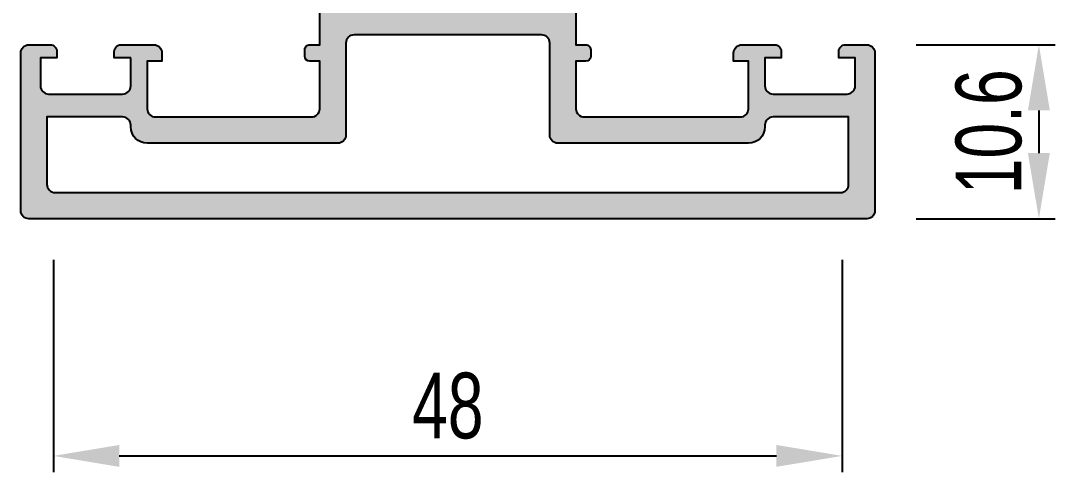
# Model space of a CAD drawing. Header units: millimetres. Extents: x -157 to 4988, y 4688 to 7765.
# Drawn here: x 2951 to 3014, y 5356.7 to 5384.2 of the extents above; entities that cross this region are included whole.
import ezdxf

# ---------------------------------------------------------------- set-up
doc = ezdxf.new("R2010")
doc.units = ezdxf.units.MM
doc.header["$LTSCALE"] = 0.2
for name, color, linetype in [('REYNAERS', 7, 'Continuous'), ('RI-DIMENSION', 7, 'Continuous'), ('RI-HATCH-P', 7, 'Continuous'), ('RI-PROFILE', 7, 'Continuous')]:
    doc.layers.add(name, color=color, linetype=linetype)
doc.styles.add('T7', font='arial.ttf', dxfattribs={"width": 0.7})
doc.dimstyles.new('SCHAAL1OP1', dxfattribs={"dimscale": 0, "dimtxt": 2, "dimasz": 2, "dimexe": 0.5, "dimexo": 1.5, "dimgap": 0.5, "dimtad": 1, "dimdec": 1, "dimzin": 9, "dimdsep": 46, "dimtxsty": 'T7', "dimcen": 2.5, "dimclrd": 256, "dimclre": 256, "dimclrt": 256, "dimadec": 1, "dimazin": 2, "dimtfac": 1, "dimtdec": 1, "dimtmove": 0, "dimatfit": 3, "dimfxl": 1, "dimtolj": 1, "dimtzin": 9, "dimlwd": -1, "dimlwe": -1, "dimarcsym": 0})

# ---------------------------------------------------------------- blocks, each defined once
blk = doc.blocks.new('4E30814')
at = {"layer": 'RI-PROFILE'}
for points in [[(-19.3000001652143, 9.800000000001226), (-20.3000001652143, 9.800000000000743), (-20.30000016521566, 10.20000000000032, -0.4142135623738806), (-19.90000016521512, 10.60000000000118), (-17.90000016521435, 10.60000000000141, -0.4142135623731283), (-17.40000016521429, 10.10000000000141), (-17.40000016521429, 9.60000000000121), (-18.3000001652143, 9.60000000000121), (-18.3000001652143, 6.700000000001204, 0.414213562373095), (-17.8000001652143, 6.200000000001204), (-8.300500770914311, 6.199981742401224, 0.4142141282784793), (-7.80049980481428, 6.699981742401224), (-7.80049980481428, 9.599980781401214), (-8.400500381414304, 9.599981934601189, -0.4142129994461191), (-8.700499804814314, 9.8999819346012), (-8.700499804814285, 10.29998193460121, -0.4142141253001703), (-8.40049922822837, 10.59998193460065), (-7.80049980481428, 10.59998078140121), (-7.800499804814308, 12.59983736559845, -0.2781517569668863), (-7.693851211536838, 12.77671448357272), (-7.340274676447223, 14.1887145410883, 0.2631925988207074), (-7.382863902751069, 14.38096749848022), (-7.793928420839563, 14.83779440077455, -0.1852564082010922), (-7.845256695950809, 14.97157301722176), (-7.845256695950354, 15.79590297111439, -0.4796563285015301), (-7.601968773163151, 15.99116217253822), (-4.922679203919813, 15.39717797536237, -1.178331541218731), (-5.069633980971446, 15.03088315390117), (-6.35924458712401, 13.2558864311447, 0.08309359224723926), (-6.388702139441591, 13.19680372163087), (-6.43739123160816, 13.03754887702628, 0.892534124388351), (-5.890692183689112, 12.79983736560114), (-1.650499804825017, 12.79983463261932, 0.4142135623729286), (-1.450499804824915, 12.99983463261937), (-1.450499804824886, 13.37335137354536, 0.1316524975874458), (-1.477294724067974, 13.47335137354538), (-2.300875217688798, 14.89983463261935, -0.9999999999999999), (-2.300875217688798, 15.29983463261938), (-0.6756705430282466, 15.29983559347365, -0.1989125222284719), (-0.322116853861786, 15.15338898566704), (-0.1414213555972879, 14.97269348903804, 0.4142135623731537), (0.1414213568773164, 14.97269349031806), (0.3221176586637, 15.15338979373995, -0.1989122125308431), (0.6756707506837927, 15.29983640474661), (2.3008752176884, 15.29983736560119, -0.9999999999999999), (2.3008752176884, 14.89983736560116), (1.477294724067576, 13.47335410652722, 0.1316524975874361), (1.45049980482446, 13.3733541065272), (1.450499804824517, 12.99983736560121, 0.4142135623728662), (1.650499804824506, 12.79983736560119), (5.890692183689083, 12.79983736560116, 0.8925341243882334), (6.437391231608103, 13.03754887702631), (6.388702139441534, 13.19680372163087, 0.08309359224723908), (6.359244587123953, 13.25588643114473), (5.069633980971389, 15.03088315390112, -1.178331541218712), (4.922679203919756, 15.3971779753624), (7.601968773163094, 15.99116217253818, -0.4796563285015136), (7.845256695950297, 15.79590297111439), (7.845256695950752, 14.97157301722173, -0.185256408201091), (7.793928420839507, 14.83779440077454), (7.382863902751012, 14.38096749848022, 0.2631925988207074), (7.340274676447166, 14.18871454108829), (7.693851211536781, 12.77671448357275, -0.2781517569669053), (7.800499804814251, 12.59983736559842), (7.80049980481428, 10.59998078140121), (8.40049922822837, 10.59998193460065, -0.4142141253001842), (8.700499804814285, 10.29998193460121), (8.700499804814314, 9.8999819346012, -0.414212999446119), (8.400500381414304, 9.599981934601189), (7.80049980481428, 9.599980781401214), (7.80049980481428, 6.699981742401221, 0.4142141282785021), (8.300500770914311, 6.199981742401249), (17.8000001652143, 6.200000000001197, 0.414213562373095), (18.3000001652143, 6.700000000001197), (18.3000001652143, 9.600000000001202), (17.40000016521429, 9.600000000001202), (17.40000016521429, 10.1000000000014, -0.4142135623731283), (17.90000016521435, 10.6000000000014), (19.90000016521512, 10.60000000000117, -0.4142135623738755), (20.30000016521569, 10.20000000000032), (20.3000001652143, 9.800000000000736), (19.3000001652143, 9.80000000000122), (19.30000016521248, 8.100000000001174, 0.414213562373095), (19.80000016521248, 7.600000000001174), (24.30000016521339, 7.599999999999099, 0.414213562373094), (24.80000016521294, 8.099999999998868), (24.8000001652143, 9.7999999999996), (23.8000001652143, 9.799999999999827), (23.80000016521385, 10.19999999999901, -0.414213562373761), (24.20000016521439, 10.60000000000069), (25.50000016521457, 10.59999999999944, -0.4142135623728286), (26.00000016521412, 10.09999999999944), (26.00000016521412, 0.4999999999998723, -0.414213562373095), (25.50000016521412, -1.277034034075086e-13), (-25.50000016521412, -1.205979760499076e-13, -0.414213562373095), (-26.00000016521412, 0.4999999999998794), (-26.00000016521412, 10.09999999999945, -0.4142135623728286), (-25.50000016521457, 10.59999999999945), (-24.20000016521439, 10.6000000000007, -0.414213562373761), (-23.80000016521385, 10.19999999999902), (-23.8000001652143, 9.799999999999834), (-24.8000001652143, 9.799999999999606), (-24.80000016521294, 8.099999999998879, 0.414213562373095), (-24.30000016521339, 7.599999999999106), (-19.80000016521248, 7.600000000001181, 0.414213562373095), (-19.30000016521248, 8.100000000001181)], [(-19.30000016521623, 5.700000000000607, 0.414213562373095), (-19.80000016521623, 6.200000000000607), (-24.40000016521623, 6.200000000000607), (-24.40000016521623, 2.100000000000612, 0.414213562373095), (-23.90000016521623, 1.600000000000613), (23.90000016521623, 1.600000000000606, 0.414213562373095), (24.40000016521623, 2.100000000000605), (24.40000016521623, 6.2000000000006), (19.80000016521623, 6.2000000000006, 0.414213562373095), (19.30000016521623, 5.7000000000006), (19.30000016521623, 5.600000000000605, -0.414213562373095), (18.30000016521623, 4.600000000000605), (6.700499804816218, 4.600000000000605, -0.414213562373095), (6.200499804816218, 5.100000000000605), (6.200499804816218, 10.70000000000063, 0.414213562373095), (5.700499804816218, 11.20000000000063), (-5.700499804816218, 11.20000000000063, 0.414213562373095), (-6.200499804816218, 10.70000000000063), (-6.200499804816218, 5.100000000000609, -0.414213562373095), (-6.700499804816218, 4.600000000000609), (-18.30000016521623, 4.600000000000612, -0.414213562373095), (-19.30000016521623, 5.600000000000612)]]:
    blk.add_lwpolyline(points, format="xyb", close=True, dxfattribs=at)
blk = doc.blocks.new('4030840B')
blk.add_blockref('4E30814', (0, 1.243449787580175e-13))
blk = doc.blocks.new('4030840')
at = {"layer": 'RI-HATCH-P'}
h = blk.add_hatch(color=256, dxfattribs=at)
h.dxf.hatch_style = 1
edge = h.paths.add_edge_path(flags=16)
edge.add_arc((-19.80000016521622, 5.700000000000735), 0.5, 0, 90)
edge.add_line((-19.80000016521622, 6.200000000000735), (-24.40000016521621, 6.200000000000735))
edge.add_line((-24.40000016521621, 6.200000000000735), (-24.40000016521621, 2.10000000000074))
edge.add_arc((-23.90000016521621, 2.10000000000074), 0.5, 180, 270)
edge.add_line((-23.90000016521621, 1.60000000000074), (23.90000016521624, 1.600000000000733))
edge.add_arc((23.90000016521624, 2.100000000000733), 0.5, 270, 360)
edge.add_line((24.40000016521624, 2.100000000000733), (24.40000016521624, 6.200000000000728))
edge.add_line((24.40000016521624, 6.200000000000728), (19.80000016521625, 6.200000000000728))
edge.add_arc((19.80000016521625, 5.700000000000728), 0.5, 90, 180)
edge.add_line((19.30000016521625, 5.700000000000728), (19.30000016521625, 5.600000000000733))
edge.add_arc((18.30000016521625, 5.600000000000733), 1, -90, 0, ccw=False)
edge.add_line((18.30000016521625, 4.600000000000733), (6.700499804816232, 4.600000000000733))
edge.add_arc((6.700499804816232, 5.100000000000733), 0.5, 180, 270, ccw=False)
edge.add_line((6.200499804816232, 5.100000000000733), (6.200499804816232, 10.70000000000076))
edge.add_arc((5.700499804816232, 10.70000000000076), 0.5, 0, 90)
edge.add_line((5.700499804816232, 11.20000000000076), (-5.700499804816204, 11.20000000000076))
edge.add_arc((-5.700499804816204, 10.70000000000076), 0.5, 90, 180)
edge.add_line((-6.200499804816204, 10.70000000000076), (-6.200499804816204, 5.100000000000733))
edge.add_arc((-6.700499804816204, 5.100000000000733), 0.5, -90, 0, ccw=False)
edge.add_line((-6.700499804816204, 4.600000000000733), (-18.30000016521622, 4.60000000000074))
edge.add_arc((-18.30000016521622, 5.60000000000074), 1, 180, 270, ccw=False)
edge.add_line((-19.30000016521622, 5.60000000000074), (-19.30000016521622, 5.700000000000735))
edge = h.paths.add_edge_path()
edge.add_arc((17.70000016521432, 10.30000000000155), 0.3000000000000114, 89.9999999999946, 179.9999999999987, ccw=False)
edge.add_line((17.70000016521435, 10.60000000000155), (19.90000016521513, 10.6000000000013))
edge.add_arc((19.90000016521553, 10.20000000000112), 0.4000000000001833, -9.669065548223443e-11, 90.00000000005701, ccw=False)
edge.add_line((20.30000016521571, 10.20000000000044), (20.30000016521431, 9.800000000000864))
edge.add_line((20.30000016521431, 9.800000000000864), (19.30000016521431, 9.800000000001347))
edge.add_line((19.30000016521431, 9.800000000001347), (19.3000001652125, 8.100000000001302))
edge.add_arc((19.8000001652125, 8.100000000001302), 0.5, 180, 270)
edge.add_line((19.8000001652125, 7.600000000001302), (24.3000001652134, 7.599999999999227))
edge.add_arc((24.30000016521329, 8.099999999998886), 0.4999999999996589, 270.000000000013, 360.000000000013)
edge.add_line((24.80000016521295, 8.099999999999), (24.80000016521431, 9.799999999999727))
edge.add_line((24.80000016521431, 9.799999999999727), (23.80000016521431, 9.799999999999955))
edge.add_line((23.80000016521431, 9.799999999999955), (23.80000016521386, 10.19999999999914))
edge.add_arc((24.20000016521452, 10.20000000000016), 0.4000000000006594, 90.00000000001631, 180.0000000001465, ccw=False)
edge.add_line((24.20000016521441, 10.60000000000082), (25.50000016521459, 10.59999999999957))
edge.add_arc((25.50000016521413, 10.09999999999957), 0.5, 0, 89.99999999994787, ccw=False)
edge.add_line((26.00000016521413, 10.09999999999957), (26.00000016521413, 0.5))
edge.add_arc((25.50000016521413, 0.5), 0.5, -90, 0, ccw=False)
edge.add_line((25.50000016521413, 0), (-25.5000001652141, 7.105427357601002e-15))
edge.add_arc((-25.5000001652141, 0.5000000000000071), 0.5, 180, 270, ccw=False)
edge.add_line((-26.0000001652141, 0.5000000000000071), (-26.0000001652141, 10.09999999999958))
edge.add_arc((-25.5000001652141, 10.09999999999958), 0.5, 90.00000000005213, 180, ccw=False)
edge.add_line((-25.50000016521456, 10.59999999999958), (-24.20000016521438, 10.60000000000083))
edge.add_arc((-24.20000016521449, 10.20000000000017), 0.4000000000006594, -1.4648549040430225e-10, 89.99999999998369, ccw=False)
edge.add_line((-23.80000016521383, 10.19999999999914), (-23.80000016521429, 9.799999999999962))
edge.add_line((-23.80000016521429, 9.799999999999962), (-24.80000016521429, 9.799999999999734))
edge.add_line((-24.80000016521429, 9.799999999999734), (-24.80000016521292, 8.099999999999007))
edge.add_arc((-24.30000016521326, 8.099999999998893), 0.4999999999996589, 179.999999999987, 269.999999999987)
edge.add_line((-24.30000016521338, 7.599999999999234), (-19.80000016521247, 7.600000000001309))
edge.add_arc((-19.80000016521247, 8.100000000001309), 0.5, 270, 360)
edge.add_line((-19.30000016521247, 8.100000000001309), (-19.30000016521429, 9.800000000001354))
edge.add_line((-19.30000016521429, 9.800000000001354), (-20.30000016521429, 9.800000000000871))
edge.add_line((-20.30000016521429, 9.800000000000871), (-20.30000016521565, 10.20000000000045))
edge.add_arc((-19.90000016521547, 10.20000000000114), 0.4000000000001762, 89.99999999994708, 180.0000000000987, ccw=False)
edge.add_line((-19.9000001652151, 10.60000000000131), (-17.70000016521432, 10.60000000000156))
edge.add_arc((-17.70000016521429, 10.30000000000155), 0.3000000000000043, 1.4210854715202004e-12, 90.0000000000054, ccw=False)
edge.add_line((-17.40000016521428, 10.30000000000156), (-17.40000016521428, 9.600000000001337))
edge.add_line((-17.40000016521428, 9.600000000001337), (-18.30000016521429, 9.600000000001337))
edge.add_line((-18.30000016521429, 9.600000000001337), (-18.30000016521429, 6.700000000001332))
edge.add_arc((-17.80000016521429, 6.700000000001332), 0.5, 180, 270)
edge.add_line((-17.80000016521429, 6.200000000001332), (-8.300500770914297, 6.199981742401349))
edge.add_arc((-8.30049980483436, 6.699981742420533), 0.5000000000201179, 269.9998892953938, 359.9999999978016)
edge.add_line((-7.800499804814265, 6.699981742401349), (-7.800499804814265, 9.599980781401342))
edge.add_line((-7.800499804814265, 9.599980781401342), (-8.40050038141429, 9.599981934601317))
edge.add_arc((-8.400499804820996, 9.899981934594045), 0.2999999999932824, 179.999999998609, 269.99988987879254, ccw=False)
edge.add_line((-8.7004998048143, 9.899981934601328), (-8.700499804814271, 10.29998193460133))
edge.add_arc((-8.400499804814231, 10.29998193460131), 0.3000000000000398, 89.99988988020931, 179.9999999999946, ccw=False)
edge.add_line((-8.400499228228355, 10.59998193460078), (-7.800499804814265, 10.59998078140134))
edge.add_line((-7.800499804814265, 10.59998078140134), (-7.800499804814294, 12.59983736559857))
edge.add_arc((-7.600499804814447, 12.59983736559854), 0.1999999999998465, 117.8239936371584, 179.9999999999898, ccw=False)
edge.add_line((-7.693851211536824, 12.77671448357285), (-7.340274676447208, 14.18871454108842))
edge.add_arc((-7.531535627640082, 14.24718888203284), 0.200000000000218, 343.0000000000568, 401.9816897436583)
edge.add_line((-7.382863902751055, 14.38096749848035), (-7.793928420839549, 14.83779440077467))
edge.add_arc((-7.645256695950863, 14.97157301722213), 0.1999999999999331, 180.0000000000692, 221.981689743713, ccw=False)
edge.add_line((-7.845256695950795, 14.97157301722189), (-7.84525669595034, 15.79590297111451))
edge.add_arc((-7.645256695950522, 15.79590297111447), 0.1999999999998181, 77.50000000005832, 179.9999999999878, ccw=False)
edge.add_line((-7.601968773163136, 15.99116217253834), (-4.922679203919799, 15.3971779753625))
edge.add_arc((-4.965967126704456, 15.20191877394481), 0.1999999999932057, -121.22058389764732, 77.50000000043809, ccw=False)
edge.add_line((-5.069633980971432, 15.0308831539013), (-6.359244587123996, 13.25588643114483))
edge.add_arc((-6.197441188249357, 13.13832938068651), 0.1999999999996117, 143.9999999999823, 162.9999999999845)
edge.add_line((-6.388702139441577, 13.196803721631), (-6.437391231608146, 13.03754887702641))
edge.add_arc((-6.150499804820171, 12.94983736560788), 0.2999999999996033, 162.9999999996364, 329.9999999984983)
edge.add_line((-5.890692183689097, 12.79983736560126), (-1.650499804825003, 12.79983463261945))
edge.add_arc((-1.650499804825031, 12.99983463261958), 0.2000000000001307, 270.0000000000081, 359.9999999999756)
edge.add_line((-1.450499804824901, 12.9998346326195), (-1.450499804824872, 13.37335137354549))
edge.add_arc((-1.650499804824804, 13.37335137354557), 0.1999999999999318, 359.9999999999777, 389.9999999999924)
edge.add_line((-1.47729472406796, 13.47335137354551), (-2.300875217688784, 14.89983463261947))
edge.add_arc((-2.300875217688784, 15.09983463261949), 0.2000000000000171, 90, 270, ccw=False)
edge.add_line((-2.300875217688784, 15.29983463261951), (-0.6756705430282324, 15.29983559347377))
edge.add_arc((-0.6756702428550199, 14.79983559347389), 0.4999999999999764, 45.000000259293415, 90.00003439731643, ccw=False)
edge.add_line((-0.3221168538617718, 15.15338898566716), (-0.1414213555972736, 14.97269348903816))
edge.add_arc((1.4210854715202e-14, 15.11411484591545), 0.1999999999999695, 225.0000002592911, 315.0000002593026)
edge.add_line((0.1414213568773306, 14.97269349031819), (0.3221176586637142, 15.15338979374008))
edge.add_arc((0.6756710508570478, 14.79983640474677), 0.5000000000000643, 90.00003439731972, 135.0000002592934, ccw=False)
edge.add_line((0.6756707506838069, 15.29983640474674), (2.300875217688414, 15.29983736560132))
edge.add_arc((2.300875217688414, 15.0998373656013), 0.2000000000000171, -90, 90, ccw=False)
edge.add_line((2.300875217688414, 14.89983736560129), (1.47729472406759, 13.47335410652735))
edge.add_arc((1.650499804824463, 13.37335410652735), 0.1999999999999876, 149.9999999999975, 180.0000000000061)
edge.add_line((1.450499804824474, 13.37335410652733), (1.450499804824531, 12.99983736560134))
edge.add_arc((1.650499804824605, 12.9998373656014), 0.2000000000000739, 180.0000000000183, 269.9999999999756)
edge.add_line((1.65049980482452, 12.79983736560132), (5.890692183689097, 12.79983736560129))
edge.add_arc((6.150499804820143, 12.94983736560795), 0.2999999999996164, 210.0000000015102, 377.0000000003571)
edge.add_line((6.437391231608117, 13.03754887702644), (6.388702139441548, 13.196803721631))
edge.add_arc((6.197441188249243, 13.13832938068653), 0.199999999999689, 17.00000000000444, 36.00000000000663)
edge.add_line((6.359244587123968, 13.25588643114486), (5.069633980971403, 15.03088315390124))
edge.add_arc((4.965967126704427, 15.2019187739448), 0.1999999999932335, 102.49999999955918, 301.22058389764095, ccw=False)
edge.add_line((4.92267920391977, 15.39717797536252), (7.601968773163108, 15.99116217253831))
edge.add_arc((7.645256695950494, 15.79590297111446), 0.1999999999998175, 1.63140612130519e-11, 102.49999999994259, ccw=False)
edge.add_line((7.845256695950312, 15.79590297111451), (7.845256695950766, 14.97157301722186))
edge.add_arc((7.645256695950863, 14.97157301722211), 0.1999999999999034, 318.0183102562846, 359.99999999992673, ccw=False)
edge.add_line((7.793928420839521, 14.83779440077467), (7.382863902751026, 14.38096749848035))
edge.add_arc((7.531535627640054, 14.24718888203284), 0.2000000000002199, 138.0183102563418, 196.9999999999432)
edge.add_line((7.34027467644718, 14.18871454108842), (7.693851211536796, 12.77671448357287))
edge.add_arc((7.600499804814362, 12.59983736559855), 0.1999999999999042, 0, 62.17600636282998, ccw=False)
edge.add_line((7.800499804814265, 12.59983736559855), (7.800499804814294, 10.59998078140134))
edge.add_line((7.800499804814294, 10.59998078140134), (8.400499228228384, 10.59998193460078))
edge.add_arc((8.40049980481426, 10.29998193460131), 0.3000000000000184, 3.979039320256561e-12, 90.00011011979069, ccw=False)
edge.add_line((8.7004998048143, 10.29998193460133), (8.700499804814328, 9.899981934601328))
edge.add_arc((8.400499804821024, 9.899981934594045), 0.2999999999933038, -89.99988987879249, 1.391015302942833e-09, ccw=False)
edge.add_line((8.400500381414318, 9.599981934601317), (7.800499804814294, 9.599980781401342))
edge.add_line((7.800499804814294, 9.599980781401342), (7.800499804814294, 6.699981742401349))
edge.add_arc((8.30049980483436, 6.699981742420533), 0.5000000000200657, 180.0000000021984, 270.0001107046095)
edge.add_line((8.300500770914326, 6.199981742401377), (17.80000016521431, 6.200000000001324))
edge.add_arc((17.80000016521431, 6.700000000001324), 0.5, 270, 360)
edge.add_line((18.30000016521431, 6.700000000001324), (18.30000016521431, 9.60000000000133))
edge.add_line((18.30000016521431, 9.60000000000133), (17.40000016521431, 9.60000000000133))
edge.add_line((17.40000016521431, 9.60000000000133), (17.40000016521431, 10.30000000000155))
edge = h.paths.add_edge_path()
edge.add_line((2.300874937627654, 50.30013267295507), (0.6756723656106232, 50.30013308776401))
edge.add_arc((0.6756723239491436, 50.80013308776405), 0.5000000000000443, 224.9999997407147, 270.0000047740539, ccw=False)
edge.add_line((0.3221189317558668, 50.44657969877071), (0.1414230919048549, 50.62727554025719))
edge.add_arc((1.73502759537314e-06, 50.4858541846599), 0.1999999999999494, 44.99999974071464, 134.9999997407204)
edge.add_line((-0.1414196205697209, 50.62727554153716), (-0.3221155807692782, 50.44657958297304))
edge.add_arc((-0.6756689697625831, 50.80013297516626), 0.499999999999984, 270.00000477405064, 314.9999997407158, ccw=False)
edge.add_line((-0.6756689281011319, 50.30013297516629), (-2.300875497751022, 50.30013338997304))
edge.add_arc((-2.300875497751022, 50.50013338997306), 0.2000000000000171, 90, 270, ccw=False)
edge.add_line((-2.300875497751022, 50.70013338997308), (-1.477295004130227, 52.12661664904701))
edge.add_arc((-1.650500084887099, 52.22661664904702), 0.1999999999999911, 329.9999999999957, 360.000000000004)
edge.add_line((-1.450500084887111, 52.22661664904703), (-1.450500084887111, 52.60013338997302))
edge.add_arc((-1.650500084887156, 52.60013338997302), 0.2000000000000455, 0, 90)
edge.add_line((-1.650500084887156, 52.80013338997307), (-5.890692463751762, 52.80013338997307))
edge.add_arc((-6.150500084887156, 52.65013338997309), 0.3000000000000428, 29.99999999999026, 180)
edge.add_line((-6.450500084887224, 52.65013338997309), (-6.407011023955832, 52.46305178074584))
edge.add_arc((-6.2157500727631, 52.5215261216906), 0.2000000000001798, 197.0000000000466, 214.503873560037)
edge.add_line((-6.380567651576328, 52.40823373132736), (-5.104879531781606, 50.55236480181247))
edge.add_arc((-4.985093501895491, 50.39220454755166), 0.200000000001916, -77.49999999991411, 126.79331360678879, ccw=False)
edge.add_line((-4.941805579107168, 50.19694534612589), (-7.67524597933415, 49.58956498219536))
edge.add_arc((-7.718533902121763, 49.78482418361932), 0.1999999999999777, 180.0000000000081, 282.4999999999991, ccw=False)
edge.add_line((-7.918533902121752, 49.78482418361929), (-7.918533902121808, 50.61725791715207))
edge.add_arc((-7.718533902121791, 50.61725791715197), 0.2000000000000171, 142.1194734771601, 179.9999999999715, ccw=False)
edge.add_line((-7.876392466168127, 50.74006131188207), (-7.398301806340228, 51.26718427198205))
edge.add_arc((-7.546445278521574, 51.40154762878005), 0.1999999999999328, 317.7925596128884, 377.0000000000165)
edge.add_line((-7.355184327329042, 51.46002196972464), (-7.650500260115919, 52.42595686176105))
edge.add_line((-7.650500260115919, 52.42595686176105), (-7.650500260115976, 54.09974523995757))
edge.add_arc((-7.850500260115965, 54.09974523995757), 0.1999999999999886, 0, 90)
edge.add_line((-7.850500260115965, 54.29974523995756), (-11.00000517674927, 54.29974523995756))
edge.add_line((-11.00000517674927, 54.29974523995756), (-11.00000517674927, 52.89974119877147))
edge.add_arc((-11.2000051767494, 52.89974119877157), 0.2000000000001307, 239.9999999999832, 359.9999999999715, ccw=False)
edge.add_line((-11.30000517674951, 52.72653611801461), (-12.25000517674933, 53.27501887374477))
edge.add_arc((-12.0000051767493, 53.70803157563695), 0.4999999999999814, 180.0000000000032, 239.999999999995, ccw=False)
edge.add_line((-12.50000517674927, 53.70803157563692), (-12.50000517674927, 56.69145486309195))
edge.add_arc((-12.00000517674933, 56.69145486309181), 0.4999999999999432, 119.9999999999965, 179.9999999999837, ccw=False)
edge.add_line((-12.25000517674927, 57.12446756498399), (-11.30000517674951, 57.67295032071426))
edge.add_arc((-11.2000051767494, 57.49974523995728), 0.2000000000001393, 2.8478552849264815e-11, 120.0000000000127, ccw=False)
edge.add_line((-11.00000517674927, 57.49974523995738), (-11.00000517674927, 56.09974523995729))
edge.add_line((-11.00000517674927, 56.09974523995729), (-7.500005176749269, 56.09974523995729))
edge.add_line((-7.500005176749269, 56.09974523995729), (-7.500005176749269, 64.38012999768702))
edge.add_line((-7.500005176749269, 64.38012999768702), (-7.200005176749087, 64.89974523995747))
edge.add_line((-7.200005176749087, 64.89974523995747), (-7.500005176749269, 65.41936048222792))
edge.add_line((-7.500005176749269, 65.41936048222792), (-7.500005176749269, 74.09974523995729))
edge.add_line((-7.500005176749269, 74.09974523995729), (-11.00000517674927, 74.09974523995729))
edge.add_line((-11.00000517674927, 74.09974523995729), (-11.00000517674927, 71.88608069728647))
edge.add_line((-11.00000517674927, 71.88608069728647), (-11.66998526125003, 71.70656007469931))
edge.add_arc((-11.72174907027032, 71.899745239957), 0.1999999999998224, 239.9999999997668, 284.99999999994907, ccw=False)
edge.add_line((-11.82174907027094, 71.72654015920067), (-12.25000517674933, 71.97379393755789))
edge.add_arc((-12.00000517674927, 72.40680663945014), 0.5000000000000572, 180.0000000000049, 239.9999999999963, ccw=False)
edge.add_line((-12.50000517674933, 72.4068066394501), (-12.50000517674927, 75.39974523995748))
edge.add_arc((-12.00000517674927, 75.39974523995748), 0.5, 90, 180, ccw=False)
edge.add_line((-12.00000517674927, 75.89974523995748), (-2.000005176749269, 75.89974523995747))
edge.add_arc((-2.000005176749269, 76.39974523995747), 0.5, 270, 360)
edge.add_line((-1.500005176749269, 76.39974523995747), (-1.500005176749241, 130.3999939680573))
edge.add_arc((-1.000005176749241, 130.3999939680573), 0.5, 90, 180, ccw=False)
edge.add_line((-1.000005176749241, 130.8999939680573), (7.999994823250759, 130.8999939680573))
edge.add_arc((7.999994823250759, 130.3999939680573), 0.5, 0, 90, ccw=False)
edge.add_line((8.49999482325076, 130.3999939680573), (8.49999482325073, 76.39974523995747))
edge.add_arc((8.99999482325073, 76.39974523995747), 0.5, 180, 270)
edge.add_line((8.99999482325073, 75.89974523995747), (11.99999482325119, 75.89974523995747))
edge.add_arc((11.99999482325119, 75.39974523995747), 0.5, 0, 90, ccw=False)
edge.add_line((12.49999482325119, 75.39974523995747), (12.49999482325124, 72.40680663945008))
edge.add_arc((11.99999482325124, 72.40680663945004), 0.5, -60.00000000001478, 4.888534022029489e-12, ccw=False)
edge.add_line((12.24999482325113, 71.97379393755776), (11.82173871677263, 71.7265401592002))
edge.add_arc((11.72173871677261, 71.89974523995703), 0.1999999999999613, 254.9999999999518, 300.0000000000139, ccw=False)
edge.add_line((11.66997490775195, 71.7065600746993), (10.99999482325119, 71.88608069728647))
edge.add_line((10.99999482325119, 71.88608069728647), (10.99999482325119, 74.09974523995729))
edge.add_line((10.99999482325119, 74.09974523995729), (7.499994823251185, 74.09974523995729))
edge.add_line((7.499994823251185, 74.09974523995729), (7.499994823250731, 65.41936048222792))
edge.add_line((7.499994823250731, 65.41936048222792), (7.199994823250549, 64.89974523995747))
edge.add_line((7.199994823250549, 64.89974523995747), (7.499994823250731, 64.38012999768702))
edge.add_line((7.499994823250731, 64.38012999768702), (7.499994823250731, 56.09974523995729))
edge.add_line((7.499994823250731, 56.09974523995729), (10.99999482325119, 56.09974523995729))
edge.add_line((10.99999482325119, 56.09974523995729), (10.99999482325119, 57.49974523995738))
edge.add_arc((11.1999948232512, 57.49974523995733), 0.2000000000000171, 60.000000000005286, 179.9999999999878, ccw=False)
edge.add_line((11.2999948232512, 57.67295032071425), (12.24999482325119, 57.12446756498397))
edge.add_arc((11.99999482325124, 56.69145486309179), 0.4999999999999388, 1.63140612130519e-11, 60.000000000003524, ccw=False)
edge.add_line((12.49999482325119, 56.69145486309193), (12.49999482325119, 53.70803157563691))
edge.add_arc((11.99999482325124, 53.70803157563691), 0.4999999999999432, -59.99999999999619, 0, ccw=False)
edge.add_line((12.24999482325124, 53.27501887374476), (11.29999482325114, 52.72653611801465))
edge.add_arc((11.1999948232512, 52.89974119877151), 0.1999999999999433, 180.0000000000122, 299.9999999999887, ccw=False)
edge.add_line((10.99999482325124, 52.89974119877147), (10.99999482325119, 54.29974523995756))
edge.add_line((10.99999482325119, 54.29974523995756), (7.850495430848, 54.29974523995756))
edge.add_arc((7.850495430848, 54.09974523995757), 0.1999999999999886, 90, 180)
edge.add_line((7.650495430848011, 54.09974523995757), (7.650495430848011, 52.42594959340332))
edge.add_line((7.650495430848011, 52.42594959340332), (7.35518332698409, 51.4600212994267))
edge.add_arc((7.546444378475698, 51.40154728654659), 0.1999999999999477, 163.0000982777805, 222.2074403871146)
edge.add_line((7.398300906294352, 51.26718392974857), (7.876391906044759, 50.7400605948641))
edge.add_arc((7.718533341998423, 50.61725720013411), 0.1999999999999578, 8.185452315956354e-12, 37.88052652281738, ccw=False)
edge.add_line((7.918533341998383, 50.61725720013413), (7.918533341998327, 49.78482346660135))
edge.add_arc((7.718533341998366, 49.7848234666013), 0.1999999999999602, -102.49999999999119, 1.63140612130519e-11, ccw=False)
edge.add_line((7.675245419210782, 49.58956426517733), (4.941805018983743, 50.196944629108))
edge.add_arc((4.985092941772123, 50.39220383053376), 0.200000000001892, 53.20668639320388, 257.4999999998973, ccw=False)
edge.add_line((5.104878971658238, 50.55236408479453), (6.38056709145296, 52.40823301430942))
edge.add_arc((6.215749512639846, 52.52152540467247), 0.1999999999999809, 325.4961264399881, 342.9999999999741)
edge.add_line((6.407010463832407, 52.46305106372785), (6.450499524763742, 52.65013267295515))
edge.add_arc((6.150499524763788, 52.65013267295518), 0.2999999999999545, 359.9999999999946, 510.0000000000137)
edge.add_line((5.890691903628451, 52.8001326729551), (1.650499524763788, 52.80013267295513))
edge.add_arc((1.650499524763845, 52.60013267295507), 0.2000000000000597, 90.00000000001629, 179.9999999999959)
edge.add_line((1.450499524763799, 52.60013267295508), (1.450499524763742, 52.22661593202909))
edge.add_arc((1.650499524763674, 52.22661593202896), 0.1999999999999318, 179.9999999999633, 209.9999999999761)
edge.add_line((1.477294444006802, 52.12661593202907), (2.300874937627654, 50.70013267295511))
edge.add_arc((2.300874937627654, 50.50013267295509), 0.2000000000000171, -90, 90, ccw=False)
edge = h.paths.add_edge_path(flags=16)
edge.add_line((0.2999937070373875, 76.39974523995747), (0.2999937070373875, 118.9028966233806))
edge.add_arc((0.7999937070373875, 118.9028966233806), 0.5, 89.99999999998698, 180, ccw=False)
edge.add_line((0.7999937070375012, 119.4028966233806), (1.448409385323984, 119.4028966233805))
edge.add_arc((1.448409385324098, 119.9028966233805), 0.5, 269.999999999987, 360)
edge.add_line((1.948409385324098, 119.9028966233805), (1.948409385324098, 120.2633590350327))
edge.add_arc((1.448409385324098, 120.2633590350327), 0.5, 359.9999999999935, 414.1465329365255)
edge.add_arc((3.498409385324166, 123.1001706255333), 2.999999999999802, -54.149408425611284, 234.14653293653112, ccw=False)
edge.add_arc((5.548267012382709, 120.2632561557635), 0.5000000000000606, 125.8505915743892, 179.9959766846859)
edge.add_line((5.048267013615359, 120.2632912658131), (5.048241717190521, 119.9030464767609))
edge.add_arc((5.548241694734472, 119.9028966233809), 0.4999999999999866, 179.9828280672926, 269.9999999999935)
edge.add_line((5.548241694734415, 119.4028966233809), (6.199993707036796, 119.4028966233807))
edge.add_arc((6.199993707036683, 118.9028966233807), 0.5, 0, 89.99999999998698, ccw=False)
edge.add_line((6.699993707036683, 118.9028966233807), (6.699993707036683, 76.39974523995747))
edge.add_arc((6.199993707036683, 76.39974523995747), 0.5, -90, 0, ccw=False)
edge.add_line((6.199993707036683, 75.89974523995747), (0.7999937070373875, 75.89974523995747))
edge.add_arc((0.7999937070373875, 76.39974523995747), 0.5, 180, 270, ccw=False)
h.paths.add_polyline_path([(-5.900005176743619, 62.89974523995724), (-5.90000517674936, 56.39974523995656), (-5.800005176749337, 56.39974523995656), (-5.800005176749394, 54.39974523995662), (5.799994823250969, 54.39974523996247), (5.799994823251083, 56.39974523995656), (5.899994823250822, 56.39974523995656), (5.899994823250822, 62.89974523995724), (5.799994823250969, 62.89974523995724), (5.799994823250969, 66.89974523995738), (5.899994823250765, 66.89974523995738), (5.899994823250822, 72.29974523996574), (5.799994823250969, 72.29974523996574), (5.799994823251026, 74.29974523995983), (-5.800005176749394, 74.29974523995983), (-5.800005176749394, 72.29974523996574), (-5.900005176749417, 72.29974523996574), (-5.900005176745665, 66.89974523995738), (-5.800005176749622, 66.89974523995738), (-5.800005176749394, 62.89974523995724)], flags=16)
blk.add_blockref('4030840B', (0, 7.105427357601002e-15))
blk = doc.blocks.new('*D74')
at = {"layer": 'Defpoints', "color": 0, "transparency": 16777216}
for p in [(2952.985608216155, 5372.620703865022), (3000.985602364943, 5372.620703865022), (3000.985602364943, 5357.673247563439)]:
    blk.add_point(p, dxfattribs=at)
at = {"layer": 'RI-DIMENSION', "color": 7, "transparency": 16777216}
for p, q in [((2952.985608216155, 5369.620703865022), (2952.985608216155, 5356.673247563439)), ((3000.985602364943, 5369.620703865022), (3000.985602364943, 5356.673247563439)), ((2956.985608216155, 5357.673247563439), (2996.985602364943, 5357.673247563439))]:
    blk.add_line(p, q, dxfattribs=at)
for points in [[(2956.985608216155, 5358.339914230106), (2956.985608216155, 5357.006580896772), (2952.985608216155, 5357.673247563439)], [(2996.985602364943, 5358.339914230106), (2996.985602364943, 5357.006580896772), (3000.985602364943, 5357.673247563439)]]:
    blk.add_solid(points, dxfattribs=at)
at = {"layer": 'RI-DIMENSION', "transparency": 16777216, "insert": (2976.985605290549, 5360.715539514325), "char_height": 4, "attachment_point": 5, "style": 'T7'}
blk.add_mtext('\\A1;48', dxfattribs=at)
blk = doc.blocks.new('*D79')
at = {"layer": 'Defpoints', "color": 0, "transparency": 16777216}
for p in [(3002.485605455764, 5382.720703865022), (3002.485605455764, 5372.120703865023), (3012.96557673855, 5372.120703865023)]:
    blk.add_point(p, dxfattribs=at)
at = {"layer": 'RI-DIMENSION', "color": 7, "transparency": 16777216}
for p, q in [((3005.485605455764, 5382.720703865022), (3013.96557673855, 5382.720703865022)), ((3012.96557673855, 5378.720703865022), (3012.96557673855, 5376.120703865023)), ((3005.485605455764, 5372.120703865023), (3013.96557673855, 5372.120703865023))]:
    blk.add_line(p, q, dxfattribs=at)
for points in [[(3012.298910071883, 5378.720703865022), (3013.632243405216, 5378.720703865022), (3012.96557673855, 5382.720703865022)], [(3012.298910071883, 5376.120703865023), (3013.632243405216, 5376.120703865023), (3012.96557673855, 5372.120703865023)]]:
    blk.add_solid(points, dxfattribs=at)
at = {"layer": 'RI-DIMENSION', "transparency": 16777216, "insert": (3009.923284787664, 5377.42070386502), "char_height": 4, "attachment_point": 5, "rotation": 90, "style": 'T7'}
blk.add_mtext('\\A1;10.6', dxfattribs=at)

msp = doc.modelspace()

# ---------------------------------------------------------------- block references
at = {"layer": 'REYNAERS'}
msp.add_blockref('4030840', (2976.985605290549, 5372.120703865022), dxfattribs=at)

# ---------------------------------------------------------------- dimensions: what is measured, and where the dimension line sits
at = {"layer": 'RI-DIMENSION', "color": 7}
dim = msp.add_linear_dim(base=(3012.96557673855, 5372.120703865023), p1=(3002.485605455763, 5382.72070386502), p2=(3002.485605455763, 5372.120703865021), angle=90, dimstyle='SCHAAL1OP1', override={"dimscale": 2, "dimclrd": 7, "dimclre": 7}, dxfattribs=at)
dim.commit()
dim.dimension.update_dxf_attribs({"geometry": '*D79', "text_midpoint": (3009.923284787664, 5377.42070386502)})
dim = msp.add_linear_dim(base=(3000.985602364943, 5357.673247563439), p1=(2952.985608216155, 5372.620703865022), p2=(3000.985602364943, 5372.620703865022), dimstyle='SCHAAL1OP1', override={"dimscale": 2, "dimclrd": 7, "dimclre": 7}, dxfattribs=at)
dim.commit()
dim.dimension.update_dxf_attribs({"geometry": '*D74', "text_midpoint": (2976.985605290549, 5360.715539514325)})

doc.saveas('drawing.dxf')
